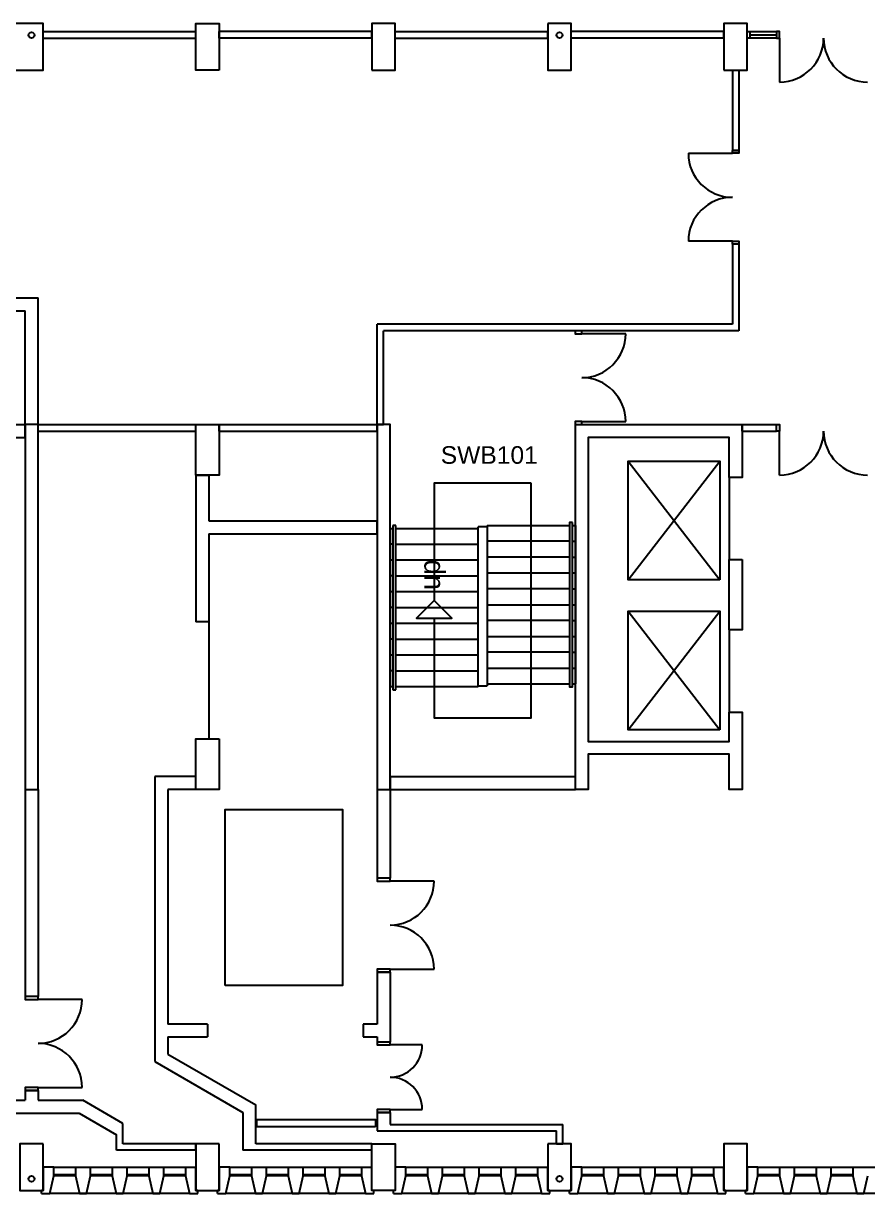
# Model space of a CAD drawing. Header units: millimetres. Extents: x -58291 to 83317, y -24599 to 66926.
# Drawn here: x -14672 to -283, y -9974 to 9976 of the extents above; entities that cross this region are included whole.
import ezdxf

# ---------------------------------------------------------------- set-up
doc = ezdxf.new("R2010")
doc.units = ezdxf.units.MM
for name, color, linetype in [('Basement 01 - Curtain Walls', 1, 'Continuous'), ('Basement 01 - Doors Windows and Openings', 1, 'Continuous'), ('Basement 01 - Mass Elements', 2, 'Continuous'), ('Basement 01 - Stairs', 8, 'Continuous'), ('Basement 01 - Structural Members', 5, 'Continuous'), ('Basement 01 - Text and Leaders', 1, 'Continuous'), ('Basement 01 - Walls', 3, 'Continuous')]:
    doc.layers.add(name, color=color, linetype=linetype)
doc.styles.add('arial', font='arial.ttf')

msp = doc.modelspace()

# ---------------------------------------------------------------- linework, layer by layer
at = {"layer": 'Basement 01 - Curtain Walls', "color": 3, "linetype": 'Continuous', "lineweight": -3}
for p, q in [((-14154, -9524, -4600), (-14333, -9524, -4600)), ((-14154, -9674, -4600), (-14154, -9524, -4600)), ((-13786, -9524, -4600), (-13786, -9674, -4600)), ((-13786, -9524, -4600), (-13529, -9524, -4600)), ((-13529, -9674, -4600), (-13529, -9524, -4600)), ((-13161, -9524, -4600), (-13161, -9674, -4600)), ((-13161, -9524, -4600), (-12904, -9524, -4600)), ((-12904, -9674, -4600), (-12904, -9524, -4600)), ((-12536, -9524, -4600), (-12536, -9674, -4600)), ((-12536, -9524, -4600), (-12279, -9524, -4600)), ((-12279, -9674, -4600), (-12279, -9524, -4600)), ((-11911, -9524, -4600), (-11733, -9524, -4600)), ((-11911, -9524, -4600), (-11911, -9674, -4600)), ((-11733, -9924, -4600), (-11733, -9524, -4600)), ((-11154, -9524, -4600), (-11333, -9524, -4600)), ((-11154, -9674, -4600), (-11154, -9524, -4600)), ((-10786, -9524, -4600), (-10529, -9524, -4600)), ((-10786, -9524, -4600), (-10786, -9674, -4600)), ((-10529, -9674, -4600), (-10529, -9524, -4600)), ((-10161, -9524, -4600), (-9904, -9524, -4600)), ((-10161, -9524, -4600), (-10161, -9674, -4600)), ((-9904, -9674, -4600), (-9904, -9524, -4600)), ((-9536, -9524, -4600), (-9279, -9524, -4600)), ((-9536, -9524, -4600), (-9536, -9674, -4600)), ((-9279, -9674, -4600), (-9279, -9524, -4600)), ((-8911, -9524, -4600), (-8733, -9524, -4600)), ((-8911, -9524, -4600), (-8911, -9674, -4600)), ((-8733, -9924, -4600), (-8733, -9524, -4600)), ((-8154, -9524, -4600), (-8333, -9524, -4600)), ((-8154, -9674, -4600), (-8154, -9524, -4600)), ((-7786, -9524, -4600), (-7786, -9674, -4600)), ((-7786, -9524, -4600), (-7529, -9524, -4600)), ((-7529, -9674, -4600), (-7529, -9524, -4600)), ((-7161, -9524, -4600), (-7161, -9674, -4600)), ((-7161, -9524, -4600), (-6904, -9524, -4600)), ((-6904, -9674, -4600), (-6904, -9524, -4600)), ((-6536, -9524, -4600), (-6536, -9674, -4600)), ((-6536, -9524, -4600), (-6279, -9524, -4600)), ((-6279, -9674, -4600), (-6279, -9524, -4600)), ((-5911, -9524, -4600), (-5911, -9674, -4600)), ((-5911, -9524, -4600), (-5733, -9524, -4600)), ((-5733, -9924, -4600), (-5733, -9524, -4600)), ((-5154, -9524, -4600), (-5333, -9524, -4600)), ((-5154, -9674, -4600), (-5154, -9524, -4600)), ((-4786, -9524, -4600), (-4786, -9674, -4600)), ((-4786, -9524, -4600), (-4529, -9524, -4600)), ((-4529, -9674, -4600), (-4529, -9524, -4600)), ((-4161, -9524, -4600), (-4161, -9674, -4600)), ((-4161, -9524, -4600), (-3904, -9524, -4600)), ((-3904, -9674, -4600), (-3904, -9524, -4600)), ((-3536, -9524, -4600), (-3536, -9674, -4600)), ((-3536, -9524, -4600), (-3279, -9524, -4600)), ((-3279, -9674, -4600), (-3279, -9524, -4600)), ((-2911, -9524, -4600), (-2911, -9674, -4600)), ((-2911, -9524, -4600), (-2733, -9524, -4600)), ((-2733, -9924, -4600), (-2733, -9524, -4600)), ((-2154, -9524, -4600), (-2333, -9524, -4600)), ((-2154, -9674, -4600), (-2154, -9524, -4600)), ((-1786, -9524, -4600), (-1786, -9674, -4600)), ((-1786, -9524, -4600), (-1529, -9524, -4600)), ((-1529, -9674, -4600), (-1529, -9524, -4600)), ((-1161, -9524, -4600), (-904, -9524, -4600)), ((-1161, -9524, -4600), (-1161, -9674, -4600)), ((-904, -9674, -4600), (-904, -9524, -4600)), ((-536, -9524, -4600), (-279, -9524, -4600)), ((-536, -9524, -4600), (-536, -9674, -4600)), ((-14222, -9974, -4600), (-14154, -9674, -4600)), ((-13786, -9674, -4600), (-13718, -9974, -4600)), ((-13597, -9974, -4600), (-13529, -9674, -4600)), ((-13161, -9674, -4600), (-13093, -9974, -4600)), ((-12972, -9974, -4600), (-12904, -9674, -4600)), ((-12536, -9674, -4600), (-12468, -9974, -4600)), ((-12347, -9974, -4600), (-12279, -9674, -4600)), ((-11911, -9674, -4600), (-11843, -9974, -4600)), ((-11222, -9974, -4600), (-11154, -9674, -4600)), ((-10786, -9674, -4600), (-10718, -9974, -4600)), ((-10597, -9974, -4600), (-10529, -9674, -4600)), ((-10161, -9674, -4600), (-10093, -9974, -4600)), ((-9972, -9974, -4600), (-9904, -9674, -4600)), ((-9536, -9674, -4600), (-9468, -9974, -4600)), ((-9347, -9974, -4600), (-9279, -9674, -4600)), ((-8911, -9674, -4600), (-8843, -9974, -4600)), ((-8222, -9974, -4600), (-8154, -9674, -4600)), ((-7786, -9674, -4600), (-7718, -9974, -4600)), ((-7597, -9974, -4600), (-7529, -9674, -4600)), ((-7161, -9674, -4600), (-7093, -9974, -4600)), ((-6972, -9974, -4600), (-6904, -9674, -4600)), ((-6536, -9674, -4600), (-6468, -9974, -4600)), ((-6347, -9974, -4600), (-6279, -9674, -4600)), ((-5911, -9674, -4600), (-5843, -9974, -4600)), ((-5222, -9974, -4600), (-5154, -9674, -4600)), ((-4786, -9674, -4600), (-4718, -9974, -4600)), ((-4597, -9974, -4600), (-4529, -9674, -4600)), ((-4161, -9674, -4600), (-4093, -9974, -4600)), ((-3972, -9974, -4600), (-3904, -9674, -4600)), ((-3536, -9674, -4600), (-3468, -9974, -4600)), ((-3347, -9974, -4600), (-3279, -9674, -4600)), ((-2911, -9674, -4600), (-2843, -9974, -4600)), ((-2222, -9974, -4600), (-2154, -9674, -4600)), ((-1786, -9674, -4600), (-1718, -9974, -4600)), ((-1597, -9974, -4600), (-1529, -9674, -4600)), ((-1161, -9674, -4600), (-1093, -9974, -4600)), ((-972, -9974, -4600), (-904, -9674, -4600)), ((-536, -9674, -4600), (-468, -9974, -4600)), ((-347, -9974, -4600), (-279, -9674, -4600)), ((-14364, -9974, -4600), (-14364, -9924, -4600)), ((-14364, -9974, -4600), (-14222, -9974, -4600)), ((-13718, -9974, -4600), (-13597, -9974, -4600)), ((-13093, -9974, -4600), (-12972, -9974, -4600)), ((-12468, -9974, -4600), (-12347, -9974, -4600)), ((-11843, -9974, -4600), (-11701, -9974, -4600)), ((-11701, -9924, -4600), (-11733, -9924, -4600)), ((-11701, -9974, -4600), (-11701, -9924, -4600)), ((-11364, -9974, -4600), (-11364, -9924, -4600)), ((-11364, -9974, -4600), (-11222, -9974, -4600)), ((-10718, -9974, -4600), (-10597, -9974, -4600)), ((-10093, -9974, -4600), (-9972, -9974, -4600)), ((-9468, -9974, -4600), (-9347, -9974, -4600)), ((-8843, -9974, -4600), (-8701, -9974, -4600)), ((-8701, -9924, -4600), (-8733, -9924, -4600)), ((-8701, -9974, -4600), (-8701, -9924, -4600)), ((-8364, -9974, -4600), (-8364, -9924, -4600)), ((-8364, -9974, -4600), (-8222, -9974, -4600)), ((-7718, -9974, -4600), (-7597, -9974, -4600)), ((-7093, -9974, -4600), (-6972, -9974, -4600)), ((-6468, -9974, -4600), (-6347, -9974, -4600)), ((-5843, -9974, -4600), (-5701, -9974, -4600)), ((-5701, -9924, -4600), (-5733, -9924, -4600)), ((-5701, -9974, -4600), (-5701, -9924, -4600)), ((-5364, -9974, -4600), (-5364, -9924, -4600)), ((-5364, -9974, -4600), (-5222, -9974, -4600)), ((-4718, -9974, -4600), (-4597, -9974, -4600)), ((-4093, -9974, -4600), (-3972, -9974, -4600)), ((-3468, -9974, -4600), (-3347, -9974, -4600)), ((-2843, -9974, -4600), (-2701, -9974, -4600)), ((-2701, -9924, -4600), (-2733, -9924, -4600)), ((-2701, -9974, -4600), (-2701, -9924, -4600)), ((-2364, -9974, -4600), (-2364, -9924, -4600)), ((-2364, -9974, -4600), (-2222, -9974, -4600)), ((-1718, -9974, -4600), (-1597, -9974, -4600)), ((-1093, -9974, -4600), (-972, -9974, -4600)), ((-468, -9974, -4600), (-347, -9974, -4600))]:
    msp.add_line(p, q, dxfattribs=at)
at = {"layer": 'Basement 01 - Curtain Walls', "color": 3, "linetype": 'Continuous', "lineweight": -3, "elevation": -4600}
for points in [[(-14333, -9524), (-14333, -9924), (-14364, -9924)], [(-11333, -9524), (-11333, -9924), (-11364, -9924)], [(-8333, -9524), (-8333, -9924), (-8364, -9924)], [(-5333, -9524), (-5333, -9924), (-5364, -9924)], [(-2333, -9524), (-2333, -9924), (-2364, -9924)]]:
    msp.add_lwpolyline(points, dxfattribs=at)
at = {"layer": 'Basement 01 - Doors Windows and Openings', "color": 1, "linetype": 'Continuous', "lineweight": -3}
for p, q in [((-2283, 9726, -4600), (-2283, 9836, -4600)), ((-2283, 9781, -4600), (-1833, 9781, -4600)), ((-1783, 9726, -4600), (-1783, 8976, -4600)), ((-3338, 7761, -4600), (-2588, 7761, -4600)), ((-2588, 6261, -4600), (-3338, 6261, -4600)), ((-4406, 4686, -4600), (-5156, 4686, -4600)), ((-5156, 3186, -4600), (-4406, 3186, -4600)), ((-1783, 2276, -4600), (-1783, 3026, -4600)), ((-11513, -224, -4600), (-11513, -2224, -4600)), ((-7673, -4647, -4600), (-8423, -4647, -4600)), ((-8423, -6147, -4600), (-7673, -6147, -4600)), ((-13673, -6664, -4600), (-14423, -6664, -4600)), ((-7873, -7440, -4600), (-8423, -7440, -4600)), ((-14423, -8164, -4600), (-13673, -8164, -4600)), ((-8423, -8540, -4600), (-7873, -8540, -4600)), ((-14154, -9524, -4600), (-11911, -9524, -4600)), ((-13529, -9524, -4600), (-13161, -9524, -4600)), ((-12904, -9524, -4600), (-12536, -9524, -4600)), ((-12279, -9524, -4600), (-11911, -9524, -4600)), ((-11154, -9524, -4600), (-8911, -9524, -4600)), ((-10529, -9524, -4600), (-10161, -9524, -4600)), ((-9904, -9524, -4600), (-9536, -9524, -4600)), ((-9279, -9524, -4600), (-8911, -9524, -4600)), ((-8154, -9524, -4600), (-5911, -9524, -4600)), ((-7529, -9524, -4600), (-7161, -9524, -4600)), ((-6904, -9524, -4600), (-6536, -9524, -4600)), ((-6279, -9524, -4600), (-5911, -9524, -4600)), ((-5154, -9524, -4600), (-2911, -9524, -4600)), ((-4529, -9524, -4600), (-4161, -9524, -4600)), ((-3904, -9524, -4600), (-3536, -9524, -4600)), ((-3279, -9524, -4600), (-2911, -9524, -4600)), ((-2154, -9524, -4600), (89, -9524, -4600)), ((-1529, -9524, -4600), (-1161, -9524, -4600)), ((-904, -9524, -4600), (-536, -9524, -4600)), ((-13786, -9654, -4600), (-14154, -9654, -4600)), ((-13786, -9674, -4600), (-14154, -9674, -4600)), ((-13161, -9654, -4600), (-13529, -9654, -4600)), ((-13161, -9674, -4600), (-13529, -9674, -4600)), ((-12536, -9654, -4600), (-12904, -9654, -4600)), ((-12536, -9674, -4600), (-12904, -9674, -4600)), ((-11911, -9654, -4600), (-12279, -9654, -4600)), ((-11911, -9674, -4600), (-12279, -9674, -4600)), ((-10786, -9654, -4600), (-11154, -9654, -4600)), ((-10786, -9674, -4600), (-11154, -9674, -4600)), ((-10161, -9654, -4600), (-10529, -9654, -4600)), ((-10161, -9674, -4600), (-10529, -9674, -4600)), ((-9536, -9654, -4600), (-9904, -9654, -4600)), ((-9536, -9674, -4600), (-9904, -9674, -4600)), ((-8911, -9654, -4600), (-9279, -9654, -4600)), ((-8911, -9674, -4600), (-9279, -9674, -4600)), ((-7786, -9654, -4600), (-8154, -9654, -4600)), ((-7786, -9674, -4600), (-8154, -9674, -4600)), ((-7161, -9654, -4600), (-7529, -9654, -4600)), ((-7161, -9674, -4600), (-7529, -9674, -4600)), ((-6536, -9654, -4600), (-6904, -9654, -4600)), ((-6536, -9674, -4600), (-6904, -9674, -4600)), ((-5911, -9654, -4600), (-6279, -9654, -4600)), ((-5911, -9674, -4600), (-6279, -9674, -4600)), ((-4786, -9654, -4600), (-5154, -9654, -4600)), ((-4786, -9674, -4600), (-5154, -9674, -4600)), ((-4161, -9654, -4600), (-4529, -9654, -4600)), ((-4161, -9674, -4600), (-4529, -9674, -4600)), ((-3536, -9654, -4600), (-3904, -9654, -4600)), ((-3536, -9674, -4600), (-3904, -9674, -4600)), ((-2911, -9654, -4600), (-3279, -9654, -4600)), ((-2911, -9674, -4600), (-3279, -9674, -4600)), ((-1786, -9654, -4600), (-2154, -9654, -4600)), ((-1786, -9674, -4600), (-2154, -9674, -4600)), ((-1161, -9654, -4600), (-1529, -9654, -4600)), ((-1161, -9674, -4600), (-1529, -9674, -4600)), ((-536, -9654, -4600), (-904, -9654, -4600)), ((-536, -9674, -4600), (-904, -9674, -4600)), ((-11843, -9974, -4600), (-14222, -9974, -4600)), ((-8843, -9974, -4600), (-11222, -9974, -4600)), ((-5843, -9974, -4600), (-8222, -9974, -4600)), ((-2843, -9974, -4600), (-5222, -9974, -4600)), ((157, -9974, -4600), (-2222, -9974, -4600))]:
    msp.add_line(p, q, dxfattribs=at)
at = {"layer": 'Basement 01 - Doors Windows and Openings', "color": 1, "linetype": 'Continuous', "lineweight": -3, "elevation": -4600}
for points in [[(-1833, 9726), (-2333, 9726), (-2333, 9836), (-1833, 9836)], [(-1783, 9726), (-1783, 9836), (-1833, 9836), (-1833, 9726), (-1783, 9726)], [(-2588, 7811), (-2478, 7811), (-2478, 7761), (-2588, 7761), (-2588, 7811)], [(-2588, 6261), (-2478, 6261), (-2478, 6211), (-2588, 6211), (-2588, 6261)], [(-5156, 4736), (-5266, 4736), (-5266, 4686), (-5156, 4686), (-5156, 4736)], [(-5156, 3186), (-5266, 3186), (-5266, 3136), (-5156, 3136), (-5156, 3186)], [(-1833, 3026), (-1833, 3136), (-1783, 3136), (-1783, 3026), (-1833, 3026)], [(-8423, -4597), (-8643, -4597), (-8643, -4647), (-8423, -4647), (-8423, -4597)], [(-8423, -6147), (-8643, -6147), (-8643, -6197), (-8423, -6197), (-8423, -6147)], [(-14423, -6614), (-14643, -6614), (-14643, -6664), (-14423, -6664), (-14423, -6614)], [(-8423, -7440), (-8423, -7390), (-8643, -7390), (-8643, -7440), (-8423, -7440)], [(-14423, -8164), (-14643, -8164), (-14643, -8214), (-14423, -8214), (-14423, -8164)], [(-8423, -8590), (-8423, -8540), (-8643, -8540), (-8643, -8590), (-8423, -8590)]]:
    msp.add_lwpolyline(points, dxfattribs=at)
at = {"layer": 'Basement 01 - Doors Windows and Openings', "color": 1, "linetype": 'Continuous', "lineweight": -3}
for centre, radius, start, end in [((-1783, 9726, -4600), 750, 270, 0), ((-283, 9726, -4600), 750, 180, 270), ((-2588, 7761, -4600), 750, 180, 270), ((-2588, 6261, -4600), 750, 90, 180), ((-5156, 4686, -4600), 750, 270, 360), ((-5156, 3186, -4600), 750, 360, 90), ((-1783, 3026, -4600), 750, 270, 0), ((-283, 3026, -4600), 750, 180, 270), ((-8423, -4647, -4600), 750, 270, 0), ((-8423, -6147, -4600), 750, 0, 90), ((-14423, -6664, -4600), 750, 270, 0), ((-14423, -8164, -4600), 750, 0, 90), ((-8423, -7440, -4600), 550, 270, 0), ((-8423, -8540, -4600), 550, 0, 90)]:
    msp.add_arc(centre, radius, start, end, dxfattribs=at)
at = {"layer": 'Basement 01 - Mass Elements', "color": 8, "linetype": 'Continuous', "lineweight": -3, "elevation": -4600}
msp.add_lwpolyline([(-11233, -6424), (-11233, -3424), (-9233, -3424), (-9233, -6424)], close=True, dxfattribs=at)
msp.add_lwpolyline([(-8669, -8837), (-10694, -8837), (-10694, -8709), (-8669, -8709), (-8669, -8837)], dxfattribs=at)
at = {"layer": 'Basement 01 - Stairs', "color": 8, "linetype": 'Continuous'}
for p, q in [((-4366, 490, -4600), (-2804, 2511, -4600)), ((-4366, 2511, -4600), (-2804, 490, -4600)), ((-4366, -2068, -4600), (-2804, -47, -4600)), ((-4366, -47, -4600), (-2804, -2068, -4600))]:
    msp.add_line(p, q, dxfattribs=at)
at = {"layer": 'Basement 01 - Stairs', "color": 8, "linetype": 'Continuous', "lineweight": -3}
for p, q in [((-8323, 1416, -4600), (-8373, 1416, -4600)), ((-8373, 1416, -4600), (-8373, -1384, -4600)), ((-8323, -1384, -4600), (-8323, 1416, -4600)), ((-6768, 1416, -4600), (-6768, -1318, -4600)), ((-6768, 1416, -4600), (-5363, 1416, -4600)), ((-5313, 1416, -4600), (-5263, 1416, -4600)), ((-5263, 1416, -4600), (-5263, -1284, -4600)), ((-8423, 1366, -4600), (-8423, -1334, -4600)), ((-8423, 1366, -4600), (-8373, 1366, -4600)), ((-8323, 1366, -4600), (-6918, 1366, -4600)), ((-6768, 1391, -4600), (-6918, 1391, -4600)), ((-6918, -1334, -4600), (-6918, 1391, -4600)), ((-8373, 1096, -4600), (-8423, 1096, -4600)), ((-8323, 1096, -4600), (-6918, 1096, -4600)), ((-5363, 1146, -4600), (-6768, 1146, -4600)), ((-5313, 1146, -4600), (-5263, 1146, -4600)), ((-8373, 826, -4600), (-8423, 826, -4600)), ((-6918, 826, -4600), (-8323, 826, -4600)), ((-5363, 876, -4600), (-6768, 876, -4600)), ((-5313, 876, -4600), (-5263, 876, -4600)), ((-6768, 606, -4600), (-5363, 606, -4600)), ((-5313, 606, -4600), (-5263, 606, -4600)), ((-8373, 556, -4600), (-8423, 556, -4600)), ((-8323, 556, -4600), (-6918, 556, -4600)), ((-8373, 286, -4600), (-8423, 286, -4600)), ((-6918, 286, -4600), (-8323, 286, -4600)), ((-5363, 336, -4600), (-6768, 336, -4600)), ((-5313, 336, -4600), (-5263, 336, -4600)), ((-8373, 16, -4600), (-8423, 16, -4600)), ((-8323, 16, -4600), (-6918, 16, -4600)), ((-6768, 66, -4600), (-5363, 66, -4600)), ((-5313, 66, -4600), (-5263, 66, -4600)), ((-8373, -254, -4600), (-8423, -254, -4600)), ((-6918, -254, -4600), (-8323, -254, -4600)), ((-5363, -204, -4600), (-6768, -204, -4600)), ((-5313, -204, -4600), (-5263, -204, -4600)), ((-8373, -524, -4600), (-8423, -524, -4600)), ((-8323, -524, -4600), (-6918, -524, -4600)), ((-6768, -474, -4600), (-5363, -474, -4600)), ((-5313, -474, -4600), (-5263, -474, -4600)), ((-8373, -794, -4600), (-8423, -794, -4600)), ((-6918, -794, -4600), (-8323, -794, -4600)), ((-5363, -744, -4600), (-6768, -744, -4600)), ((-5313, -744, -4600), (-5263, -744, -4600)), ((-8373, -1064, -4600), (-8423, -1064, -4600)), ((-8323, -1064, -4600), (-6918, -1064, -4600)), ((-6768, -1014, -4600), (-5363, -1014, -4600)), ((-5313, -1014, -4600), (-5263, -1014, -4600)), ((-8373, -1334, -4600), (-8423, -1334, -4600)), ((-8373, -1384, -4600), (-8323, -1384, -4600)), ((-6918, -1334, -4600), (-8323, -1334, -4600)), ((-6918, -1318, -4600), (-6768, -1318, -4600)), ((-6768, -1284, -4600), (-5363, -1284, -4600)), ((-5313, -1284, -4600), (-5263, -1284, -4600))]:
    msp.add_line(p, q, dxfattribs=at)
at = {"layer": 'Basement 01 - Stairs', "color": 8, "linetype": 'Continuous', "elevation": -4600}
for points in [[(-2804, 490), (-4366, 490), (-4366, 2511), (-2804, 2511), (-2804, 490)], [(-2804, -2068), (-4366, -2068), (-4366, -47), (-2804, -47), (-2804, -2068)]]:
    msp.add_lwpolyline(points, dxfattribs=at)
at = {"layer": 'Basement 01 - Stairs', "color": 8, "linetype": 'Continuous', "lineweight": -3, "elevation": -4600}
for points in [[(-7670, -165), (-7670, -1865), (-6015, -1865), (-6015, 2135)], [(-6015, 2135), (-7670, 2135), (-7670, 135)], [(-5313, 1466), (-5363, 1466), (-5363, -1334), (-5313, -1334), (-5313, 1466)], [(-7670, 135), (-7970, -165), (-7370, -165), (-7670, 135)]]:
    msp.add_lwpolyline(points, dxfattribs=at)
at = {"layer": 'Basement 01 - Structural Members', "color": 5, "linetype": 'Continuous', "lineweight": -3}
for p, q in [((-2643, 2236, -4600), (-2643, 836, -4600)), ((-2643, -364, -4600), (-2643, -1764, -4600))]:
    msp.add_line(p, q, dxfattribs=at)
at = {"layer": 'Basement 01 - Structural Members', "color": 5, "linetype": 'Continuous', "lineweight": -3, "elevation": -4600}
for points in [[(-15133, 9476), (-14833, 9476), (-14833, 9176), (-14333, 9176), (-14333, 9976), (-15133, 9976)], [(-11333, 9176), (-11733, 9176), (-11733, 9976), (-11333, 9976)], [(-8733, 9176), (-8333, 9176), (-8333, 9976), (-8733, 9976)], [(-5733, 9976), (-5733, 9176), (-5333, 9176), (-5333, 9976)], [(-2733, 9176), (-2333, 9176), (-2333, 9976), (-2733, 9976)], [(-14423, -3084), (-14423, 3136), (-14643, 3136), (-14643, -3084)], [(-11733, 3136), (-11333, 3136), (-11333, 2276), (-11733, 2276)], [(-8643, 3136), (-8643, -3084), (-8423, -3084), (-8423, 3136)], [(-2643, 2236), (-2643, 2916), (-5043, 2916), (-5043, -2264), (-2643, -2264), (-2643, -1764), (-2423, -1764), (-2423, -3084), (-2643, -3084), (-2643, -2484), (-5043, -2484), (-5043, -3084), (-5263, -3084), (-5263, 3136), (-2423, 3136), (-2423, 2236)], [(-2423, 836), (-2423, -364), (-2643, -364), (-2643, 836)], [(-11333, -2224), (-11333, -3084), (-11733, -3084), (-11733, -2224)], [(-14333, -9124), (-14733, -9124), (-14733, -9924), (-14333, -9924)], [(-11333, -9124), (-11733, -9124), (-11733, -9924), (-11333, -9924)], [(-8733, -9124), (-8333, -9124), (-8333, -9924), (-8733, -9924)], [(-5733, -9124), (-5733, -9924), (-5333, -9924), (-5333, -9124)], [(-2333, -9924), (-2333, -9124), (-2733, -9124), (-2733, -9924)]]:
    msp.add_lwpolyline(points, close=True, dxfattribs=at)
at = {"layer": 'Basement 01 - Structural Members', "color": 5, "linetype": 'Continuous', "lineweight": -3}
for centre in [(-14533, 9776, -4600), (-5533, 9776, -4600), (-14533, -9724, -4600), (-5533, -9724, -4600)]:
    msp.add_circle(centre, 50, dxfattribs=at)
at = {"layer": 'Basement 01 - Walls', "color": 3, "linetype": 'Continuous', "lineweight": -3}
for p, q in [((-14333, 9726, -4600), (-14333, 9836, -4600)), ((-14333, 9836, -4600), (-11733, 9836, -4600)), ((-11733, 9726, -4600), (-11733, 9836, -4600)), ((-11333, 9726, -4600), (-11333, 9836, -4600)), ((-8733, 9836, -4600), (-11333, 9836, -4600)), ((-8733, 9726, -4600), (-8733, 9836, -4600)), ((-8333, 9726, -4600), (-8333, 9836, -4600)), ((-8333, 9836, -4600), (-5733, 9836, -4600)), ((-5733, 9726, -4600), (-5733, 9836, -4600)), ((-5333, 9726, -4600), (-5333, 9836, -4600)), ((-2733, 9836, -4600), (-5333, 9836, -4600)), ((-2733, 9726, -4600), (-2733, 9836, -4600)), ((-14333, 9726, -4600), (-11733, 9726, -4600)), ((-8733, 9726, -4600), (-11333, 9726, -4600)), ((-8333, 9726, -4600), (-5733, 9726, -4600)), ((-2733, 9726, -4600), (-5333, 9726, -4600)), ((-2588, 9176, -4600), (-2478, 9176, -4600)), ((-2588, 9176, -4600), (-2588, 7811, -4600)), ((-2478, 9176, -4600), (-2478, 7811, -4600)), ((-2478, 7811, -4600), (-2588, 7811, -4600)), ((-2478, 6211, -4600), (-2588, 6211, -4600)), ((-2588, 6211, -4600), (-2588, 4846, -4600)), ((-2478, 6211, -4600), (-2478, 4736, -4600)), ((-17333, 5296, -4600), (-14423, 5296, -4600)), ((-14423, 3026, -4600), (-14423, 5296, -4600)), ((-24533, 5076, -4600), (-14643, 5076, -4600)), ((-14643, 3136, -4600), (-14643, 5076, -4600)), ((-2588, 4846, -4600), (-8643, 4846, -4600)), ((-8643, 3026, -4600), (-8643, 4846, -4600)), ((-2478, 4736, -4600), (-8533, 4736, -4600)), ((-8533, 3136, -4600), (-8533, 4736, -4600)), ((-17333, 3136, -4600), (-14643, 3136, -4600)), ((-14643, 2916, -4600), (-14643, 3136, -4600)), ((-14423, 3136, -4600), (-11733, 3136, -4600)), ((-14423, 3026, -4600), (-11733, 3026, -4600)), ((-11733, 3026, -4600), (-11733, 3136, -4600)), ((-11333, 3026, -4600), (-11333, 3136, -4600)), ((-11333, 3136, -4600), (-8533, 3136, -4600)), ((-11333, 3026, -4600), (-8643, 3026, -4600)), ((-2423, 3026, -4600), (-2423, 3136, -4600)), ((-2423, 3136, -4600), (-1833, 3136, -4600)), ((-2423, 3026, -4600), (-1833, 3026, -4600)), ((-1833, 3026, -4600), (-1833, 3136, -4600)), ((-17333, 2916, -4600), (-14643, 2916, -4600)), ((-11733, 2276, -4600), (-11513, 2276, -4600)), ((-11733, 2276, -4600), (-11733, -224, -4600)), ((-11513, 2276, -4600), (-11513, 1496, -4600)), ((-11513, 1496, -4600), (-8643, 1496, -4600)), ((-8643, 1276, -4600), (-8643, 1496, -4600)), ((-11513, 1276, -4600), (-11513, -224, -4600)), ((-11513, 1276, -4600), (-8643, 1276, -4600)), ((-11513, -224, -4600), (-11733, -224, -4600)), ((-12433, -2864, -4600), (-12433, -7724, -4600)), ((-11733, -2864, -4600), (-12433, -2864, -4600)), ((-11733, -3084, -4600), (-11733, -2864, -4600)), ((-8423, -2864, -4600), (-8423, -4597, -4600)), ((-8423, -2864, -4600), (-5263, -2864, -4600)), ((-5263, -3084, -4600), (-5263, -2864, -4600)), ((-14643, -3084, -4600), (-14423, -3084, -4600)), ((-14643, -3084, -4600), (-14643, -6614, -4600)), ((-14423, -3084, -4600), (-14423, -6614, -4600)), ((-11733, -3084, -4600), (-12213, -3084, -4600)), ((-12213, -3084, -4600), (-12213, -7084, -4600)), ((-8643, -3084, -4600), (-5263, -3084, -4600)), ((-8643, -3084, -4600), (-8643, -4597, -4600)), ((-8423, -4597, -4600), (-8643, -4597, -4600)), ((-8643, -6197, -4600), (-8643, -7084, -4600)), ((-8423, -6197, -4600), (-8643, -6197, -4600)), ((-8423, -6197, -4600), (-8423, -7390, -4600)), ((-14423, -6614, -4600), (-14643, -6614, -4600)), ((-11533, -7084, -4600), (-12213, -7084, -4600)), ((-11533, -7084, -4600), (-11533, -7304, -4600)), ((-8643, -7084, -4600), (-8883, -7084, -4600)), ((-8883, -7084, -4600), (-8883, -7304, -4600)), ((-12213, -7304, -4600), (-12213, -7597, -4600)), ((-12213, -7304, -4600), (-11533, -7304, -4600)), ((-8883, -7304, -4600), (-8643, -7304, -4600)), ((-8643, -7304, -4600), (-8643, -7390, -4600)), ((-8423, -7390, -4600), (-8643, -7390, -4600)), ((-12433, -7724, -4600), (-10933, -8590, -4600)), ((-12213, -7597, -4600), (-10713, -8463, -4600)), ((-14423, -8214, -4600), (-14643, -8214, -4600)), ((-14643, -8214, -4600), (-14643, -8384, -4600)), ((-14423, -8214, -4600), (-14423, -8384, -4600)), ((-14933, -8384, -4600), (-14643, -8384, -4600)), ((-14423, -8384, -4600), (-13662, -8384, -4600)), ((-12978, -8779, -4600), (-13662, -8384, -4600)), ((-10713, -9124, -4600), (-10713, -8463, -4600)), ((-14933, -8604, -4600), (-13721, -8604, -4600)), ((-13721, -8604, -4600), (-13088, -8970, -4600)), ((-10933, -8590, -4600), (-10933, -9234, -4600)), ((-8643, -8590, -4600), (-8643, -8904, -4600)), ((-8423, -8590, -4600), (-8643, -8590, -4600)), ((-8423, -8590, -4600), (-8423, -8794, -4600)), ((-13088, -9234, -4600), (-13088, -8970, -4600)), ((-12978, -9124, -4600), (-12978, -8779, -4600)), ((-8643, -8904, -4600), (-5588, -8904, -4600)), ((-8423, -8794, -4600), (-5478, -8794, -4600)), ((-5588, -9124, -4600), (-5588, -8904, -4600)), ((-5478, -9124, -4600), (-5478, -8794, -4600)), ((-11733, -9124, -4600), (-12978, -9124, -4600)), ((-11733, -9234, -4600), (-11733, -9124, -4600)), ((-8733, -9124, -4600), (-10713, -9124, -4600)), ((-8733, -9234, -4600), (-8733, -9124, -4600)), ((-5588, -9124, -4600), (-5478, -9124, -4600)), ((-11733, -9234, -4600), (-13088, -9234, -4600)), ((-8733, -9234, -4600), (-10933, -9234, -4600))]:
    msp.add_line(p, q, dxfattribs=at)

# ---------------------------------------------------------------- texts
at = {"layer": 'Basement 01 - Stairs', "color": 8, "linetype": 'Continuous', "lineweight": -3}
msp.add_text('up', height=347.7, rotation=90, dxfattribs=at).set_placement((-7571, 317, -4600))
at = {"layer": 'Basement 01 - Text and Leaders', "color": 1, "linetype": 'Continuous', "lineweight": -3, "style": 'arial'}
msp.add_text('SWB101', height=300, dxfattribs=at).set_placement((-7558, 2468, -4600))

doc.saveas('drawing.dxf')
